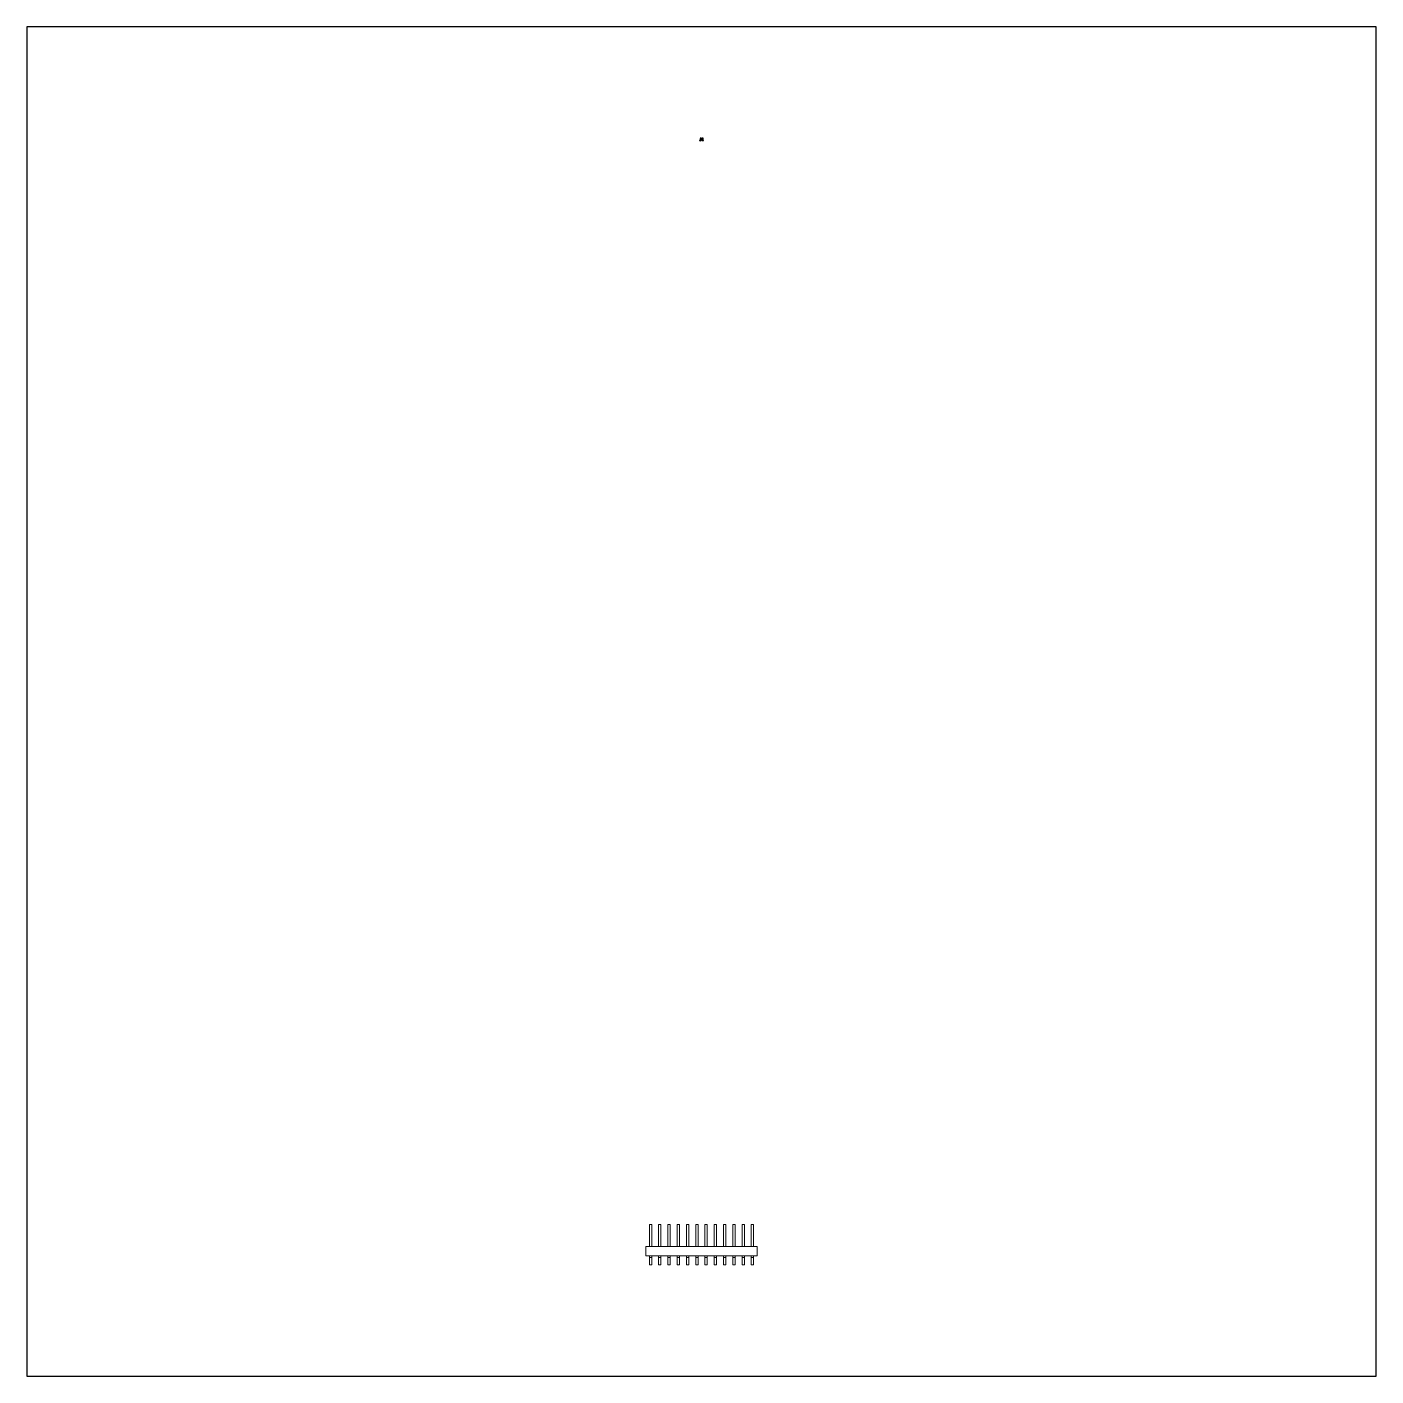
# Model space of a CAD drawing. Header units: centimetres. Extents: x -29 to 8, y -33.4 to 3.6.
import ezdxf

# ---------------------------------------------------------------- set-up
doc = ezdxf.new("R2010")
doc.units = ezdxf.units.CM
doc.header["$MEASUREMENT"] = 0
doc.layers.add('Layer 1', color=7, linetype='Continuous')

msp = doc.modelspace()

# ---------------------------------------------------------------- linework, layer by layer
at = {"layer": 'Layer 1', "color": 7}
msp.add_lwpolyline([(-29, -33.35), (8, -33.35), (8, 3.65), (-29, 3.65), (-29, -33.35)], close=True, dxfattribs=at)
at = {"layer": 'Layer 1', "color": 7, "lineweight": 20}
for points in [[(-11.929, -29.79698), (-11.865, -29.79698), (-11.865, -29.19698), (-11.929, -29.19698), (-11.929, -29.79698)], [(-11.675, -29.79698), (-11.611, -29.79698), (-11.611, -29.19698), (-11.675, -29.19698), (-11.675, -29.79698)], [(-11.421, -29.79698), (-11.357, -29.79698), (-11.357, -29.19698), (-11.421, -29.19698), (-11.421, -29.79698)], [(-11.167, -29.79698), (-11.103, -29.79698), (-11.103, -29.19698), (-11.167, -29.19698), (-11.167, -29.79698)], [(-10.913, -29.79698), (-10.849, -29.79698), (-10.849, -29.19698), (-10.913, -29.19698), (-10.913, -29.79698)], [(-10.659, -29.79698), (-10.595, -29.79698), (-10.595, -29.19698), (-10.659, -29.19698), (-10.659, -29.79698)], [(-10.405, -29.79698), (-10.341, -29.79698), (-10.341, -29.19698), (-10.405, -29.19698), (-10.405, -29.79698)], [(-10.151, -29.79698), (-10.087, -29.79698), (-10.087, -29.19698), (-10.151, -29.19698), (-10.151, -29.79698)], [(-9.897, -29.79698), (-9.833, -29.79698), (-9.833, -29.19698), (-9.897, -29.19698), (-9.897, -29.79698)], [(-9.643, -29.79698), (-9.579, -29.79698), (-9.579, -29.19698), (-9.643, -29.19698), (-9.643, -29.79698)], [(-9.389, -29.79698), (-9.325, -29.79698), (-9.325, -29.19698), (-9.389, -29.19698), (-9.389, -29.79698)], [(-9.135, -29.79698), (-9.071, -29.79698), (-9.071, -29.19698), (-9.135, -29.19698), (-9.135, -29.79698)], [(-12.024, -30.05098), (-8.976, -30.05098), (-8.976, -29.79698), (-12.024, -29.79698), (-12.024, -30.05098)], [(-11.929, -30.10198), (-11.865, -30.10198), (-11.865, -30.05098), (-11.929, -30.05098), (-11.929, -30.10198)], [(-11.929, -30.30498), (-11.865, -30.30498), (-11.865, -30.10198), (-11.929, -30.10198), (-11.929, -30.30498)], [(-11.675, -30.10198), (-11.611, -30.10198), (-11.611, -30.05098), (-11.675, -30.05098), (-11.675, -30.10198)], [(-11.675, -30.30498), (-11.611, -30.30498), (-11.611, -30.10198), (-11.675, -30.10198), (-11.675, -30.30498)], [(-11.421, -30.10198), (-11.357, -30.10198), (-11.357, -30.05098), (-11.421, -30.05098), (-11.421, -30.10198)], [(-11.421, -30.30498), (-11.357, -30.30498), (-11.357, -30.10198), (-11.421, -30.10198), (-11.421, -30.30498)], [(-11.167, -30.10198), (-11.103, -30.10198), (-11.103, -30.05098), (-11.167, -30.05098), (-11.167, -30.10198)], [(-11.167, -30.30498), (-11.103, -30.30498), (-11.103, -30.10198), (-11.167, -30.10198), (-11.167, -30.30498)], [(-10.913, -30.10198), (-10.849, -30.10198), (-10.849, -30.05098), (-10.913, -30.05098), (-10.913, -30.10198)], [(-10.913, -30.30498), (-10.849, -30.30498), (-10.849, -30.10198), (-10.913, -30.10198), (-10.913, -30.30498)], [(-10.659, -30.10198), (-10.595, -30.10198), (-10.595, -30.05098), (-10.659, -30.05098), (-10.659, -30.10198)], [(-10.659, -30.30498), (-10.595, -30.30498), (-10.595, -30.10198), (-10.659, -30.10198), (-10.659, -30.30498)], [(-10.405, -30.10198), (-10.341, -30.10198), (-10.341, -30.05098), (-10.405, -30.05098), (-10.405, -30.10198)], [(-10.405, -30.30498), (-10.341, -30.30498), (-10.341, -30.10198), (-10.405, -30.10198), (-10.405, -30.30498)], [(-10.151, -30.10198), (-10.087, -30.10198), (-10.087, -30.05098), (-10.151, -30.05098), (-10.151, -30.10198)], [(-10.151, -30.30498), (-10.087, -30.30498), (-10.087, -30.10198), (-10.151, -30.10198), (-10.151, -30.30498)], [(-9.897, -30.10198), (-9.833, -30.10198), (-9.833, -30.05098), (-9.897, -30.05098), (-9.897, -30.10198)], [(-9.897, -30.30498), (-9.833, -30.30498), (-9.833, -30.10198), (-9.897, -30.10198), (-9.897, -30.30498)], [(-9.643, -30.10198), (-9.579, -30.10198), (-9.579, -30.05098), (-9.643, -30.05098), (-9.643, -30.10198)], [(-9.643, -30.30498), (-9.579, -30.30498), (-9.579, -30.10198), (-9.643, -30.10198), (-9.643, -30.30498)], [(-9.389, -30.10198), (-9.325, -30.10198), (-9.325, -30.05098), (-9.389, -30.05098), (-9.389, -30.10198)], [(-9.389, -30.30498), (-9.325, -30.30498), (-9.325, -30.10198), (-9.389, -30.10198), (-9.389, -30.30498)], [(-9.135, -30.10198), (-9.071, -30.10198), (-9.071, -30.05098), (-9.135, -30.05098), (-9.135, -30.10198)], [(-9.135, -30.30498), (-9.071, -30.30498), (-9.071, -30.10198), (-9.135, -30.10198), (-9.135, -30.30498)]]:
    msp.add_lwpolyline(points, close=True, dxfattribs=at)
at = {"layer": 'Layer 1', "color": 250}
for points, knots in [([(-10.55251, 0.53572), (-10.55251, 0.53572), (-10.55251, 0.55242), (-10.55251, 0.55242), (-10.55251, 0.55242), (-10.54971, 0.54955), (-10.54673, 0.54737), (-10.54355, 0.54587), (-10.54355, 0.54587), (-10.54038, 0.54437), (-10.53718, 0.54362), (-10.53394, 0.54362), (-10.53394, 0.54362), (-10.53018, 0.54362), (-10.52741, 0.54457), (-10.52564, 0.54645), (-10.52564, 0.54645), (-10.52389, 0.54833), (-10.52301, 0.55135), (-10.52301, 0.5555), (-10.52301, 0.5555), (-10.52301, 0.5555), (-10.52301, 0.59231), (-10.52301, 0.59231), (-10.52301, 0.59231), (-10.52301, 0.59231), (-10.54064, 0.59231), (-10.54064, 0.59231), (-10.54064, 0.59231), (-10.54064, 0.59231), (-10.54064, 0.60501), (-10.54064, 0.60501), (-10.54064, 0.60501), (-10.54064, 0.60501), (-10.50861, 0.60501), (-10.50861, 0.60501), (-10.50861, 0.60501), (-10.50861, 0.60501), (-10.50861, 0.5555), (-10.50861, 0.5555), (-10.50861, 0.5555), (-10.50861, 0.5466), (-10.51048, 0.54025), (-10.51419, 0.53642), (-10.51419, 0.53642), (-10.51793, 0.5326), (-10.52408, 0.53068), (-10.53264, 0.53068), (-10.53264, 0.53068), (-10.53573, 0.53068), (-10.53896, 0.5311), (-10.54233, 0.53195), (-10.54233, 0.53195), (-10.5457, 0.5328), (-10.5491, 0.53405), (-10.55251, 0.53572)], [0, 0, 0, 0, 0.07142857, 0.07142857, 0.07142857, 0.07142857, 0.14285714, 0.14285714, 0.14285714, 0.14285714, 0.21428571, 0.21428571, 0.21428571, 0.21428571, 0.28571429, 0.28571429, 0.28571429, 0.28571429, 0.35714286, 0.35714286, 0.35714286, 0.35714286, 0.42857143, 0.42857143, 0.42857143, 0.42857143, 0.5, 0.5, 0.5, 0.5, 0.57142857, 0.57142857, 0.57142857, 0.57142857, 0.64285714, 0.64285714, 0.64285714, 0.64285714, 0.71428571, 0.71428571, 0.71428571, 0.71428571, 0.78571429, 0.78571429, 0.78571429, 0.78571429, 0.85714286, 0.85714286, 0.85714286, 0.85714286, 0.92857143, 0.92857143, 0.92857143, 0.92857143, 1, 1, 1, 1]), ([(-10.48844, 0.5448), (-10.48844, 0.5448), (-10.47232, 0.5448), (-10.47232, 0.5448), (-10.47232, 0.5448), (-10.47232, 0.5448), (-10.47232, 0.59212), (-10.47232, 0.59212), (-10.47232, 0.59212), (-10.47232, 0.59212), (-10.4873, 0.58841), (-10.4873, 0.58841), (-10.4873, 0.58841), (-10.4873, 0.58841), (-10.4873, 0.60139), (-10.4873, 0.60139), (-10.4873, 0.60139), (-10.4873, 0.60139), (-10.47222, 0.60501), (-10.47222, 0.60501), (-10.47222, 0.60501), (-10.47222, 0.60501), (-10.4583, 0.60501), (-10.4583, 0.60501), (-10.4583, 0.60501), (-10.4583, 0.60501), (-10.4583, 0.5448), (-10.4583, 0.5448), (-10.4583, 0.5448), (-10.4583, 0.5448), (-10.44218, 0.5448), (-10.44218, 0.5448), (-10.44218, 0.5448), (-10.44218, 0.5448), (-10.44218, 0.5321), (-10.44218, 0.5321), (-10.44218, 0.5321), (-10.44218, 0.5321), (-10.48844, 0.5321), (-10.48844, 0.5321), (-10.48844, 0.5321), (-10.48844, 0.5321), (-10.48844, 0.5448), (-10.48844, 0.5448)], [0, 0, 0, 0, 0.09090909, 0.09090909, 0.09090909, 0.09090909, 0.18181818, 0.18181818, 0.18181818, 0.18181818, 0.27272727, 0.27272727, 0.27272727, 0.27272727, 0.36363636, 0.36363636, 0.36363636, 0.36363636, 0.45454545, 0.45454545, 0.45454545, 0.45454545, 0.54545455, 0.54545455, 0.54545455, 0.54545455, 0.63636364, 0.63636364, 0.63636364, 0.63636364, 0.72727273, 0.72727273, 0.72727273, 0.72727273, 0.81818182, 0.81818182, 0.81818182, 0.81818182, 0.90909091, 0.90909091, 0.90909091, 0.90909091, 1, 1, 1, 1])]:
    msp.add_open_spline(points, degree=3, knots=knots, dxfattribs=at)

doc.saveas('drawing.dxf')
